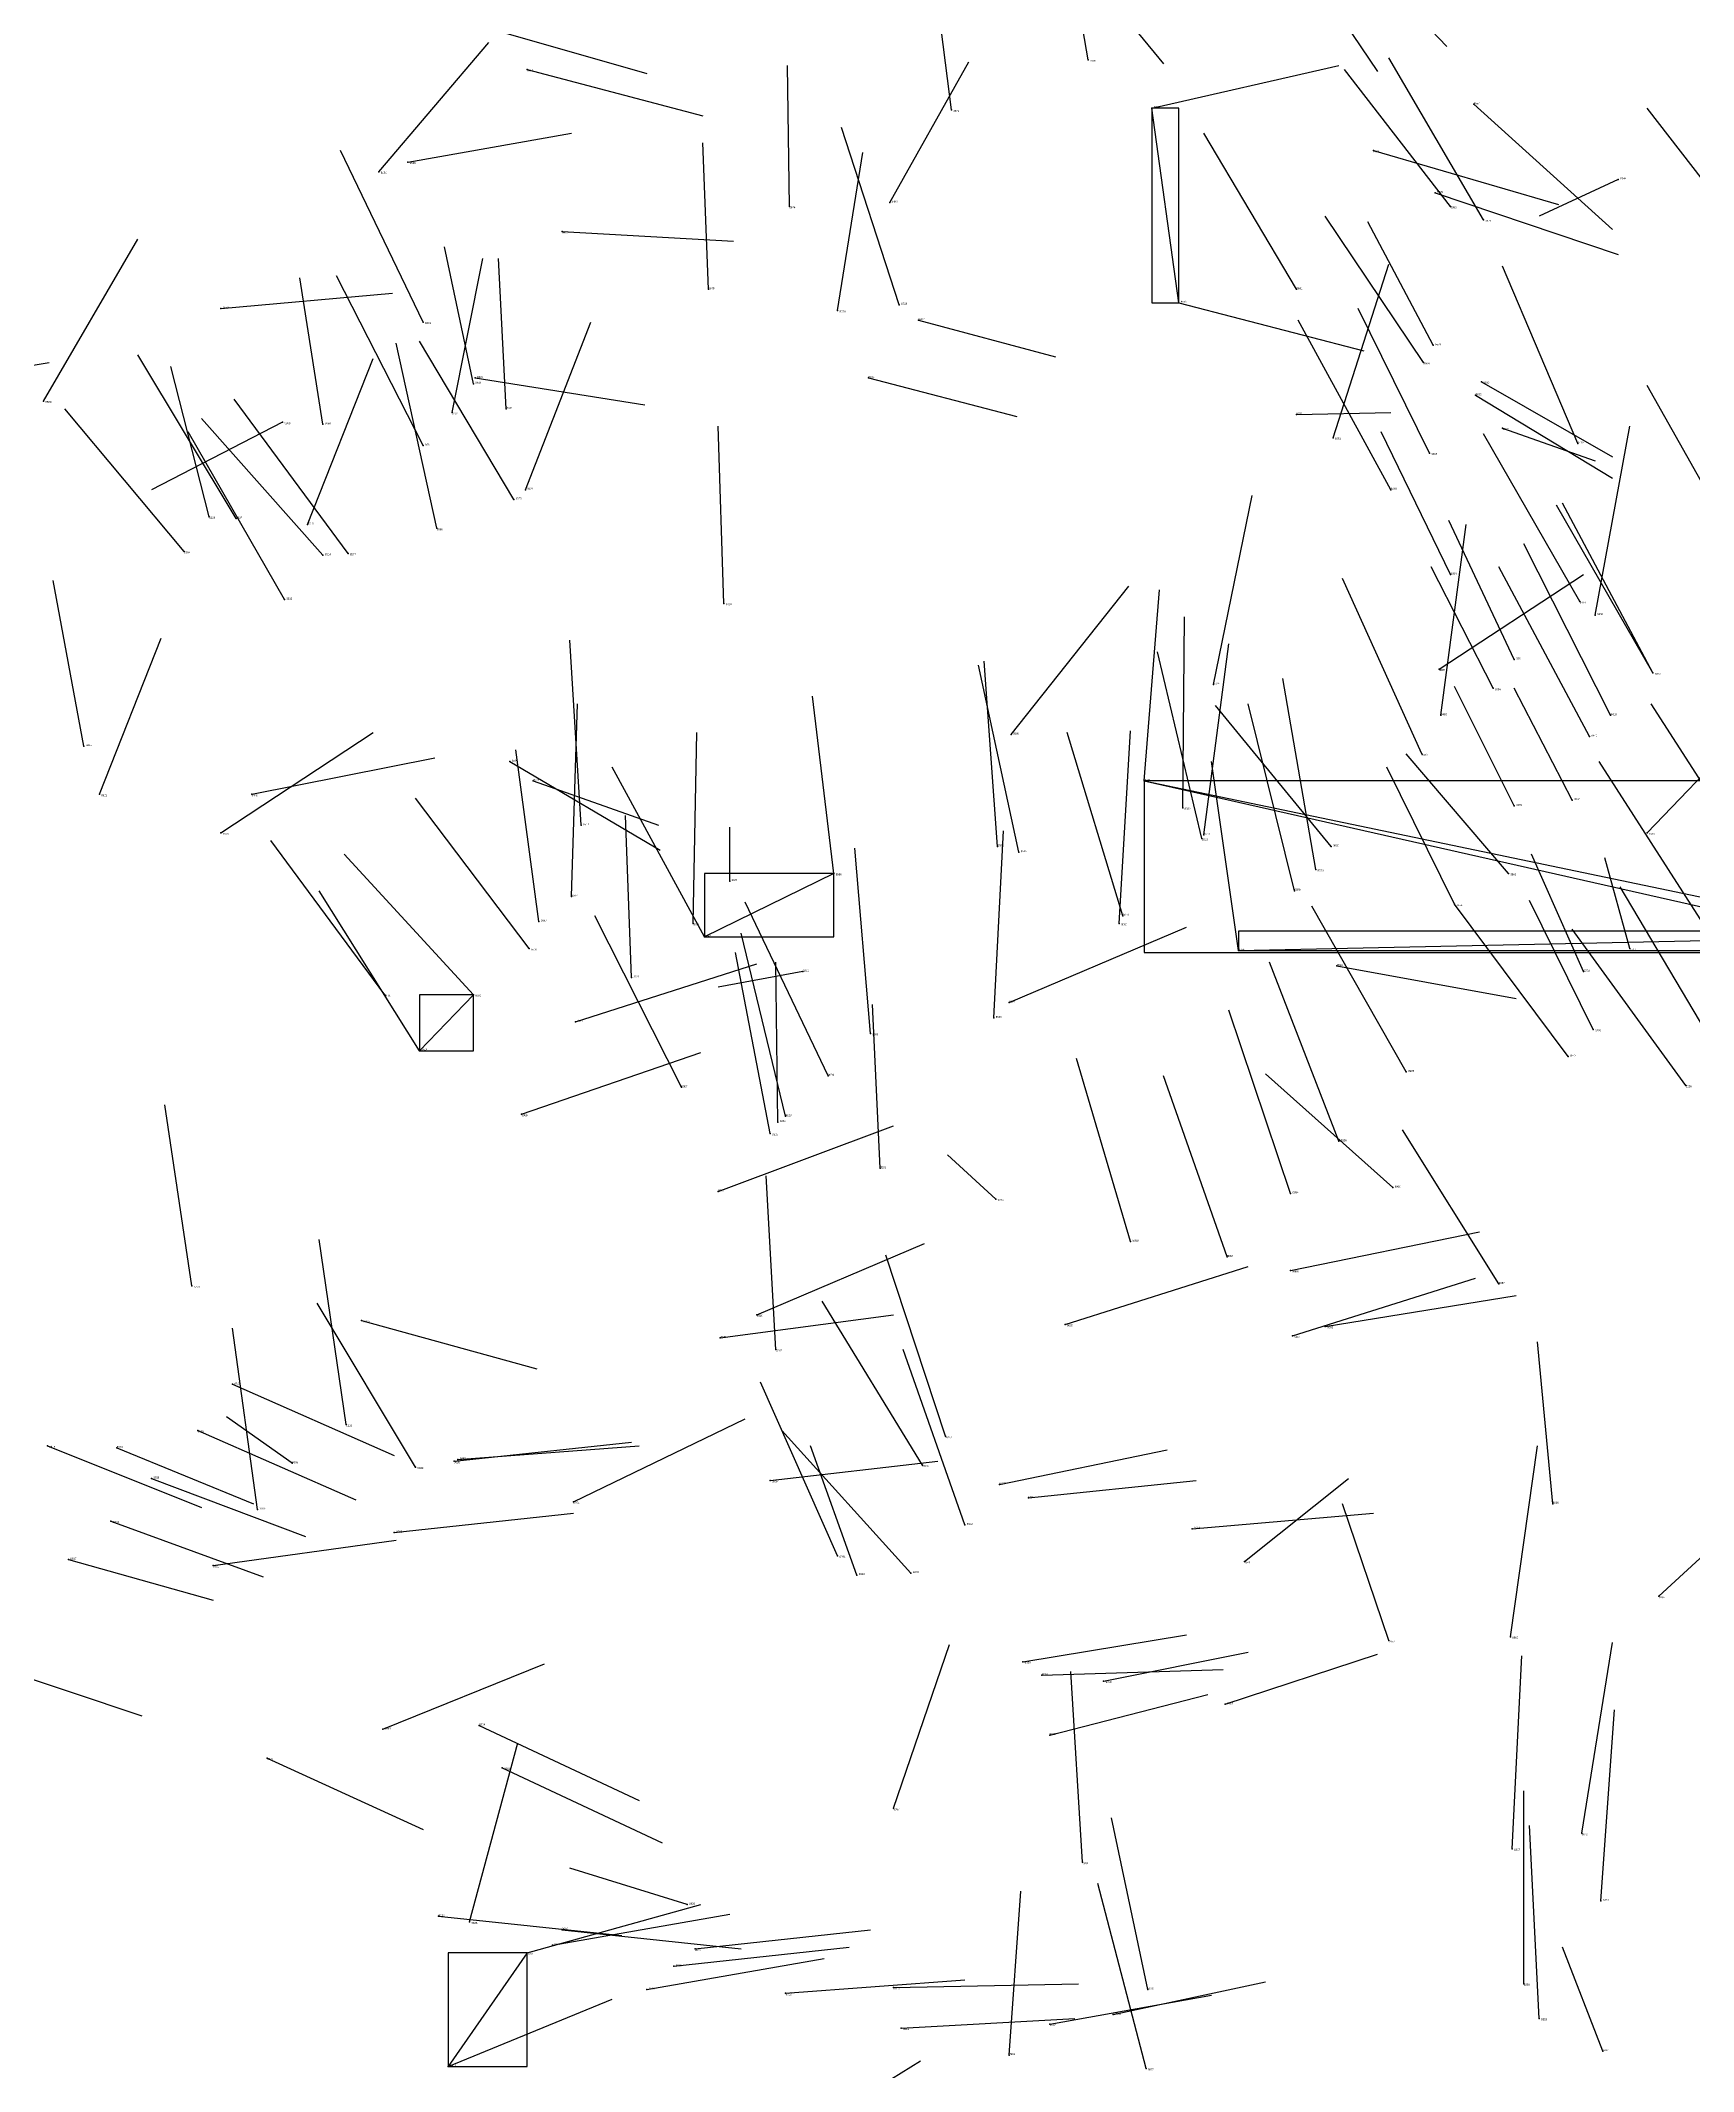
# Model space of a CAD drawing. Extents: x 59.1 to 70.8, y 600.3 to 605.1.
# Drawn here: x 63.288 to 64.146, y 602.122 to 603.175 of the extents above; entities that cross this region are included whole.
import ezdxf

# ---------------------------------------------------------------- set-up
doc = ezdxf.new("R2010")
doc.units = 0
for name, color, linetype in [('Clients', 3, 'CONTINUOUS'), ('Facilities', 3, 'CONTINUOUS'), ('Facilities_lines', 3, 'CONTINUOUS'), ('Min_max_boxes', 1, 'CONTINUOUS'), ('Normals', 1, 'CONTINUOUS'), ('Source_points', 5, 'CONTINUOUS'), ('Text', 3, 'CONTINUOUS')]:
    doc.layers.add(name, color=color, linetype=linetype)

msp = doc.modelspace()

# ---------------------------------------------------------------- linework, layer by layer
at = {"layer": 'Clients', "color": 5}
for p in [(63.865, 603.14, 461.94), (63.633, 602.71, 460.039), (63.485, 602.651, 460.278), (63.5, 602.124, 463.334)]:
    msp.add_point(p, dxfattribs=at)
at = {"layer": 'Facilities', "color": 3}
for p in [(63.541, 603.16, 462.808), (63.832, 603.165, 457.061), (63.761, 603.139, 457.111), (64.032, 603.142, 461.446), (63.98, 603.118, 461.645), (63.464, 603.107, 462.026), (63.479, 603.112, 459.935), (64.012, 603.096, 461.559), (64.107, 603.103, 462.779), (63.677, 603.089, 457.187), (63.729, 603.091, 455.644), (64.02, 603.089, 457.151), (63.559, 603.076, 462.638), (64.037, 603.082, 457.896), (63.635, 603.046, 457.237), (63.94, 603.046, 457.833), (63.382, 603.036, 459.92), (63.702, 603.035, 459.958), (63.734, 603.038, 460.912), (63.744, 603.03, 462.254), (63.879, 603.039, 461.953), (63.487, 603.029, 461.405), (64.011, 603.017, 461.301), (63.514, 603, 462.725), (63.718, 603, 462.451), (64.006, 603.008, 457.209), (63.29, 602.988, 459.854), (63.513, 602.997, 457.303), (64.033, 602.991, 461.289), (64.036, 602.998, 461.232), (63.414, 602.977, 462.058), (63.502, 602.982, 455.701), (63.53, 602.984, 457.74), (63.94, 602.981, 462.53), (63.435, 602.976, 457.361), (63.959, 602.969, 461.027), (64.047, 602.974, 461.202), (63.487, 602.965, 461.338), (64.009, 602.961, 457.288), (64.086, 602.966, 459.145), (63.534, 602.937, 461.304), (63.54, 602.942, 459.133), (63.989, 602.942, 459.212), (63.376, 602.928, 457.416), (63.39, 602.927, 461.423), (63.427, 602.924, 459.17), (63.494, 602.922, 459.783), (63.363, 602.91, 461.032), (63.435, 602.908, 461.095), (63.448, 602.909, 459.897), (64.02, 602.898, 457.371), (63.415, 602.885, 460.957), (63.643, 602.883, 460.732), (64.087, 602.884, 458.989), (64.095, 602.877, 460.363), (64.053, 602.854, 457.336), (63.897, 602.841, 460.294), (64.014, 602.849, 461.239), (64.125, 602.847, 459.17), (64.125, 602.847, 458.95), (64.042, 602.839, 457.404), (64.015, 602.825, 460.363), (64.103, 602.825, 459.222), (63.311, 602.809, 455.793), (63.792, 602.815, 460.846), (64.092, 602.814, 458.997), (63.532, 602.801, 461.503), (64.005, 602.805, 459.045), (63.544, 602.791, 461.304), (63.861, 602.791, 459.845), (63.319, 602.784, 459.182), (63.398, 602.784, 462.756), (63.881, 602.777, 459.775), (64.053, 602.778, 457.452), (64.083, 602.781, 457.407), (63.569, 602.768, 460.617), (63.382, 602.764, 455.507), (63.785, 602.757, 459.883), (63.891, 602.761, 459.162), (63.892, 602.763, 460.441), (63.958, 602.757, 457.883), (64.122, 602.764, 460.865), (63.796, 602.754, 459.263), (63.646, 602.739, 461.372), (63.7, 602.743, 459.986), (63.95, 602.745, 459.587), (64.05, 602.743, 457.711), (63.564, 602.731, 460.631), (63.939, 602.734, 459.639), (64.022, 602.727, 457.605), (63.547, 602.718, 457.837), (63.627, 602.717, 460.506), (63.848, 602.717, 459.934), (63.85, 602.721, 459.209), (63.542, 602.704, 460.192), (64.113, 602.704, 455.535), (63.91, 602.703, 459.729), (63.961, 602.695, 462.39), (63.595, 602.689, 457.837), (63.684, 602.692, 455.722), (64.089, 602.692, 457.497), (63.467, 602.68, 460.281), (63.513, 602.68, 460.228), (63.791, 602.676, 461.417), (63.566, 602.666, 462.436), (63.783, 602.668, 460.405), (64.094, 602.662, 457.54), (63.719, 602.66, 460.257), (63.997, 602.64, 458.878), (64.081, 602.648, 458.799), (63.621, 602.632, 459.387), (63.697, 602.638, 459.366), (64.142, 602.633, 458.197), (63.538, 602.618, 462.377), (63.671, 602.614, 457.787), (63.675, 602.617, 460.356), (63.667, 602.608, 460.408), (63.962, 602.604, 458.928), (63.724, 602.59, 457.766), (63.64, 602.578, 462.313), (63.937, 602.577, 458.978), (63.99, 602.58, 462.355), (63.784, 602.574, 455.758), (63.854, 602.552, 459.121), (63.904, 602.544, 459.024), (63.937, 602.537, 462.047), (63.367, 602.529, 457.917), (64.045, 602.53, 462.954), (63.66, 602.514, 462.469), (63.455, 602.511, 459.595), (63.82, 602.509, 462.074), (63.938, 602.503, 462.062), (63.955, 602.508, 462.007), (63.641, 602.502, 462.968), (63.67, 602.496, 457.823), (63.388, 602.478, 459.694), (63.37, 602.454, 459.74), (63.447, 602.457, 460.795), (63.758, 602.451, 459.288), (63.292, 602.446, 459.908), (63.328, 602.445, 459.82), (63.419, 602.437, 461.382), (63.483, 602.435, 460.551), (63.503, 602.438, 462.946), (63.505, 602.439, 463.007), (63.746, 602.436, 459.301), (63.346, 602.429, 459.788), (63.667, 602.428, 462.945), (63.786, 602.426, 462.618), (63.801, 602.419, 462.973), (63.401, 602.413, 457.91), (63.565, 602.417, 461.867), (64.073, 602.416, 460.87), (63.325, 602.407, 459.838), (63.472, 602.401, 463.201), (63.768, 602.405, 459.267), (63.886, 602.403, 462.444), (63.702, 602.389, 459.307), (63.303, 602.387, 459.885), (63.378, 602.384, 463.252), (63.712, 602.379, 460.679), (63.74, 602.38, 459.318), (63.913, 602.386, 462.685), (64.128, 602.368, 461.073), (63.988, 602.345, 460.92), (64.051, 602.347, 461.602), (63.798, 602.334, 462.857), (63.808, 602.327, 462.343), (63.84, 602.324, 462.753), (63.903, 602.312, 462.713), (63.466, 602.299, 463.235), (63.516, 602.301, 459.645), (63.812, 602.296, 462.914), (63.406, 602.284, 459.736), (63.528, 602.279, 459.633), (63.731, 602.258, 461.078), (64.088, 602.245, 461.519), (63.829, 602.23, 461.521), (64.052, 602.237, 461.589), (63.624, 602.208, 460.664), (64.098, 602.21, 461.571), (63.495, 602.202, 462.679), (63.511, 602.199, 461.638), (63.554, 602.187, 462.934), (63.559, 602.195, 462.653), (63.541, 602.183, 463.166), (63.628, 602.185, 462.741), (63.617, 602.176, 462.795), (64.058, 602.167, 461.675), (63.603, 602.164, 462.844), (63.675, 602.162, 462.629), (63.731, 602.165, 462.437), (63.863, 602.164, 461.352), (63.812, 602.146, 462.775), (63.845, 602.151, 462.791), (64.066, 602.149, 461.819), (63.735, 602.144, 462.53), (63.791, 602.13, 461.131), (64.099, 602.132, 461.17), (63.862, 602.123, 461.56)]:
    msp.add_point(p, dxfattribs=at)
at = {"layer": 'Facilities_lines', "color": 3}
for p, q in [((63.879, 603.039, 461.953), (63.865, 603.14, 461.94)), ((63.861, 602.791, 459.845), (64.25, 602.703, 460.028)), ((63.861, 602.791, 459.845), (64.288, 602.702, 460.001)), ((63.7, 602.743, 459.986), (63.633, 602.71, 460.039)), ((63.91, 602.703, 459.729), (64.377, 602.713, 459.566)), ((63.513, 602.68, 460.228), (63.485, 602.651, 460.278)), ((63.541, 602.183, 463.166), (63.5, 602.124, 463.334))]:
    msp.add_line(p, q, dxfattribs=at)
at = {"layer": 'Min_max_boxes', "color": 1}
for p, q in [((63.879, 603.14, 461.94), (63.865, 603.14, 461.94)), ((63.865, 603.14, 461.94), (63.865, 603.039, 461.94)), ((63.879, 603.14, 461.953), (63.865, 603.14, 461.953)), ((63.865, 603.14, 461.953), (63.865, 603.039, 461.953)), ((63.865, 603.14, 461.94), (63.865, 603.14, 461.953)), ((63.879, 603.039, 461.94), (63.879, 603.14, 461.94)), ((63.879, 603.039, 461.953), (63.879, 603.14, 461.953)), ((63.879, 603.14, 461.94), (63.879, 603.14, 461.953)), ((63.865, 603.039, 461.94), (63.879, 603.039, 461.94)), ((63.865, 603.039, 461.953), (63.879, 603.039, 461.953)), ((63.865, 603.039, 461.94), (63.865, 603.039, 461.953)), ((63.879, 603.039, 461.94), (63.879, 603.039, 461.953)), ((64.288, 602.791, 459.845), (63.861, 602.791, 459.845)), ((63.861, 602.791, 459.845), (63.861, 602.702, 459.845)), ((64.288, 602.791, 460.028), (63.861, 602.791, 460.028)), ((63.861, 602.791, 460.028), (63.861, 602.702, 460.028)), ((63.861, 602.791, 459.845), (63.861, 602.791, 460.028)), ((63.7, 602.743, 459.986), (63.633, 602.743, 459.986)), ((63.633, 602.743, 459.986), (63.633, 602.71, 459.986)), ((63.7, 602.743, 460.039), (63.633, 602.743, 460.039)), ((63.633, 602.743, 460.039), (63.633, 602.71, 460.039)), ((63.633, 602.743, 459.986), (63.633, 602.743, 460.039)), ((63.7, 602.71, 459.986), (63.7, 602.743, 459.986)), ((63.7, 602.71, 460.039), (63.7, 602.743, 460.039)), ((63.7, 602.743, 459.986), (63.7, 602.743, 460.039)), ((63.633, 602.71, 459.986), (63.7, 602.71, 459.986)), ((63.633, 602.71, 460.039), (63.7, 602.71, 460.039)), ((63.633, 602.71, 459.986), (63.633, 602.71, 460.039)), ((63.7, 602.71, 459.986), (63.7, 602.71, 460.039)), ((64.377, 602.713, 459.566), (63.91, 602.713, 459.566)), ((63.91, 602.713, 459.566), (63.91, 602.703, 459.566)), ((64.377, 602.713, 459.729), (63.91, 602.713, 459.729)), ((63.91, 602.713, 459.729), (63.91, 602.703, 459.729)), ((63.91, 602.713, 459.566), (63.91, 602.713, 459.729)), ((63.861, 602.702, 459.845), (64.288, 602.702, 459.845)), ((63.861, 602.702, 460.028), (64.288, 602.702, 460.028)), ((63.861, 602.702, 459.845), (63.861, 602.702, 460.028)), ((63.91, 602.703, 459.566), (64.377, 602.703, 459.566)), ((63.91, 602.703, 459.729), (64.377, 602.703, 459.729)), ((63.91, 602.703, 459.566), (63.91, 602.703, 459.729)), ((63.513, 602.68, 460.228), (63.485, 602.68, 460.228)), ((63.485, 602.68, 460.228), (63.485, 602.651, 460.228)), ((63.513, 602.68, 460.278), (63.485, 602.68, 460.278)), ((63.485, 602.68, 460.278), (63.485, 602.651, 460.278)), ((63.485, 602.68, 460.228), (63.485, 602.68, 460.278)), ((63.513, 602.651, 460.228), (63.513, 602.68, 460.228)), ((63.513, 602.651, 460.278), (63.513, 602.68, 460.278)), ((63.513, 602.68, 460.228), (63.513, 602.68, 460.278)), ((63.485, 602.651, 460.228), (63.513, 602.651, 460.228)), ((63.485, 602.651, 460.278), (63.513, 602.651, 460.278)), ((63.485, 602.651, 460.228), (63.485, 602.651, 460.278)), ((63.513, 602.651, 460.228), (63.513, 602.651, 460.278)), ((63.541, 602.183, 463.166), (63.5, 602.183, 463.166)), ((63.5, 602.183, 463.166), (63.5, 602.124, 463.166)), ((63.541, 602.183, 463.334), (63.5, 602.183, 463.334)), ((63.5, 602.183, 463.334), (63.5, 602.124, 463.334)), ((63.5, 602.183, 463.166), (63.5, 602.183, 463.334)), ((63.541, 602.124, 463.166), (63.541, 602.183, 463.166)), ((63.541, 602.124, 463.334), (63.541, 602.183, 463.334)), ((63.541, 602.183, 463.166), (63.541, 602.183, 463.334)), ((63.5, 602.124, 463.166), (63.541, 602.124, 463.166)), ((63.5, 602.124, 463.334), (63.541, 602.124, 463.334)), ((63.5, 602.124, 463.166), (63.5, 602.124, 463.334)), ((63.541, 602.124, 463.166), (63.541, 602.124, 463.334))]:
    msp.add_line(p, q, dxfattribs=at)
at = {"layer": 'Normals', "color": 1}
for p, q in [((63.949, 603.244, 460.963), (64.018, 603.172, 460.954)), ((63.815, 603.231, 457.87), (63.871, 603.163, 457.823)), ((63.933, 603.232, 457.049), (63.982, 603.159, 457.001)), ((63.832, 603.165, 457.061), (63.821, 603.229, 457.137)), ((63.761, 603.139, 457.111), (63.752, 603.21, 457.181)), ((63.519, 603.182, 462.796), (63.603, 603.158, 462.747)), ((63.464, 603.107, 462.026), (63.521, 603.174, 461.979)), ((63.541, 603.16, 462.808), (63.632, 603.136, 462.775)), ((63.677, 603.089, 457.187), (63.676, 603.162, 457.255)), ((63.729, 603.091, 455.644), (63.77, 603.164, 455.59)), ((63.865, 603.14, 461.94), (63.962, 603.162, 461.953)), ((64.02, 603.089, 457.151), (63.965, 603.16, 457.195)), ((64.037, 603.082, 457.896), (63.988, 603.166, 457.918)), ((64.032, 603.142, 461.446), (64.104, 603.077, 461.469)), ((64.183, 603.061, 459.113), (64.122, 603.14, 459.109)), ((63.479, 603.112, 459.935), (63.564, 603.127, 459.885)), ((63.734, 603.038, 460.912), (63.704, 603.13, 460.887)), ((63.94, 603.046, 457.833), (63.892, 603.127, 457.867)), ((63.487, 603.029, 461.405), (63.444, 603.118, 461.39)), ((63.635, 603.046, 457.237), (63.632, 603.122, 457.302)), ((63.702, 603.035, 459.958), (63.715, 603.117, 459.902)), ((63.98, 603.118, 461.645), (64.076, 603.09, 461.639)), ((64.012, 603.096, 461.559), (64.107, 603.064, 461.556)), ((64.107, 603.103, 462.779), (64.066, 603.084, 462.868)), ((64.006, 603.008, 457.209), (63.955, 603.084, 457.249)), ((63.29, 602.988, 459.854), (63.339, 603.072, 459.878)), ((63.559, 603.076, 462.638), (63.648, 603.071, 462.593)), ((64.011, 603.017, 461.301), (63.977, 603.081, 461.232)), ((63.513, 602.997, 457.303), (63.498, 603.068, 457.372)), ((63.502, 602.982, 455.701), (63.518, 603.062, 455.644)), ((63.53, 602.984, 457.74), (63.526, 603.062, 457.803)), ((63.435, 602.976, 457.361), (63.423, 603.052, 457.425)), ((63.487, 602.965, 461.338), (63.442, 603.053, 461.323)), ((63.959, 602.969, 461.027), (63.988, 603.059, 460.994)), ((64.086, 602.966, 459.145), (64.047, 603.058, 459.153)), ((63.382, 603.036, 459.92), (63.471, 603.044, 459.875)), ((63.744, 603.03, 462.254), (63.815, 603.011, 462.322)), ((63.879, 603.039, 461.953), (63.975, 603.014, 461.967)), ((63.989, 602.942, 459.212), (63.941, 603.03, 459.22)), ((64.009, 602.961, 457.288), (63.972, 603.036, 457.342)), ((63.54, 602.942, 459.133), (63.574, 603.029, 459.168)), ((63.39, 602.927, 461.423), (63.339, 603.012, 461.41)), ((63.427, 602.924, 459.17), (63.461, 603.01, 459.207)), ((63.494, 602.922, 459.783), (63.473, 603.018, 459.8)), ((63.534, 602.937, 461.304), (63.485, 603.019, 461.274)), ((63.208, 602.994, 462.198), (63.293, 603.008, 462.147)), ((63.376, 602.928, 457.416), (63.356, 603.006, 457.476)), ((63.514, 603, 462.725), (63.602, 602.986, 462.679)), ((63.718, 603, 462.451), (63.795, 602.98, 462.511)), ((63.448, 602.909, 459.897), (63.389, 602.989, 459.884)), ((64.033, 602.991, 461.289), (64.104, 602.948, 461.345)), ((64.036, 602.998, 461.232), (64.104, 602.959, 461.294)), ((64.171, 602.909, 459.11), (64.122, 602.996, 459.112)), ((63.363, 602.91, 461.032), (63.301, 602.984, 461.056)), ((63.414, 602.977, 462.058), (63.346, 602.942, 462.123)), ((63.435, 602.908, 461.095), (63.372, 602.979, 461.126)), ((63.94, 602.981, 462.53), (63.989, 602.982, 462.617)), ((63.415, 602.885, 460.957), (63.365, 602.972, 460.952)), ((63.643, 602.883, 460.732), (63.64, 602.975, 460.694)), ((64.02, 602.898, 457.371), (63.984, 602.972, 457.428)), ((64.087, 602.884, 458.989), (64.037, 602.971, 458.984)), ((64.047, 602.974, 461.202), (64.095, 602.957, 461.288)), ((64.095, 602.877, 460.363), (64.113, 602.975, 460.366)), ((63.897, 602.841, 460.294), (63.917, 602.939, 460.295)), ((64.125, 602.847, 459.17), (64.078, 602.935, 459.171)), ((64.053, 602.854, 457.336), (64.019, 602.926, 457.396)), ((64.125, 602.847, 458.95), (64.075, 602.934, 458.946)), ((64.015, 602.825, 460.363), (64.028, 602.924, 460.362)), ((64.103, 602.825, 459.222), (64.058, 602.914, 459.227)), ((63.311, 602.809, 455.793), (63.295, 602.895, 455.745)), ((64.005, 602.805, 459.045), (63.964, 602.896, 459.049)), ((64.042, 602.839, 457.404), (64.01, 602.902, 457.474)), ((64.014, 602.849, 461.239), (64.089, 602.898, 461.284)), ((64.092, 602.814, 458.997), (64.045, 602.902, 458.997)), ((63.792, 602.815, 460.846), (63.853, 602.892, 460.829)), ((63.861, 602.791, 459.845), (63.869, 602.89, 459.837)), ((63.881, 602.777, 459.775), (63.882, 602.876, 459.764)), ((63.319, 602.784, 459.182), (63.351, 602.865, 459.231)), ((63.569, 602.768, 460.617), (63.563, 602.864, 460.588)), ((63.892, 602.763, 460.441), (63.905, 602.862, 460.448)), ((63.796, 602.754, 459.263), (63.775, 602.851, 459.272)), ((63.785, 602.757, 459.883), (63.778, 602.853, 459.854)), ((63.891, 602.761, 459.162), (63.868, 602.858, 459.165)), ((63.95, 602.745, 459.587), (63.933, 602.844, 459.586)), ((63.564, 602.731, 460.631), (63.567, 602.831, 460.637)), ((63.7, 602.743, 459.986), (63.689, 602.835, 459.948)), ((63.958, 602.757, 457.883), (63.898, 602.83, 457.916)), ((63.939, 602.734, 459.639), (63.915, 602.831, 459.639)), ((64.053, 602.778, 457.452), (64.022, 602.84, 457.524)), ((64.083, 602.781, 457.407), (64.053, 602.839, 457.483)), ((64.122, 602.764, 460.865), (64.191, 602.836, 460.858)), ((64.178, 602.747, 458.651), (64.124, 602.831, 458.641)), ((63.382, 602.764, 455.507), (63.461, 602.816, 455.541)), ((63.627, 602.717, 460.506), (63.629, 602.816, 460.518)), ((63.85, 602.721, 459.209), (63.821, 602.816, 459.217)), ((63.848, 602.717, 459.934), (63.854, 602.817, 459.927)), ((63.398, 602.784, 462.756), (63.493, 602.803, 462.781)), ((63.532, 602.801, 461.503), (63.61, 602.755, 461.46)), ((63.547, 602.718, 457.837), (63.535, 602.807, 457.881)), ((63.633, 602.71, 460.039), (63.585, 602.798, 460.038)), ((63.91, 602.703, 459.729), (63.896, 602.801, 459.718)), ((64.022, 602.727, 457.605), (63.987, 602.798, 457.666)), ((64.05, 602.743, 457.711), (63.997, 602.805, 457.769)), ((64.151, 602.717, 458.7), (64.097, 602.801, 458.69)), ((63.544, 602.791, 461.304), (63.609, 602.768, 461.376)), ((63.542, 602.704, 460.192), (63.483, 602.782, 460.213)), ((63.595, 602.689, 457.837), (63.592, 602.773, 457.892)), ((63.646, 602.739, 461.372), (63.646, 602.767, 461.468)), ((63.467, 602.68, 460.281), (63.408, 602.76, 460.288)), ((63.719, 602.66, 460.257), (63.711, 602.756, 460.284)), ((63.783, 602.668, 460.405), (63.788, 602.765, 460.43)), ((63.513, 602.68, 460.228), (63.446, 602.753, 460.24)), ((64.089, 602.692, 457.497), (64.062, 602.753, 457.572)), ((64.113, 602.704, 455.535), (64.1, 602.751, 455.622)), ((64.159, 602.65, 458.31), (64.108, 602.736, 458.316)), ((63.485, 602.651, 460.278), (63.433, 602.734, 460.296)), ((63.697, 602.638, 459.366), (63.654, 602.728, 459.36)), ((63.997, 602.64, 458.878), (63.948, 602.726, 458.866)), ((64.081, 602.648, 458.799), (64.022, 602.727, 458.785)), ((64.094, 602.662, 457.54), (64.061, 602.729, 457.607)), ((63.621, 602.632, 459.387), (63.576, 602.721, 459.377)), ((63.791, 602.676, 461.417), (63.883, 602.715, 461.427)), ((64.142, 602.633, 458.197), (64.083, 602.714, 458.193)), ((63.675, 602.617, 460.356), (63.652, 602.712, 460.379)), ((63.566, 602.666, 462.436), (63.66, 602.696, 462.454)), ((63.667, 602.608, 460.408), (63.649, 602.702, 460.436)), ((63.671, 602.614, 457.787), (63.67, 602.697, 457.842)), ((63.962, 602.604, 458.928), (63.926, 602.697, 458.926)), ((63.961, 602.695, 462.39), (64.054, 602.678, 462.357)), ((63.684, 602.692, 455.722), (63.64, 602.684, 455.811)), ((63.724, 602.59, 457.766), (63.72, 602.675, 457.818)), ((63.937, 602.577, 458.978), (63.905, 602.672, 458.979)), ((63.538, 602.618, 462.377), (63.631, 602.65, 462.394)), ((63.854, 602.552, 459.121), (63.826, 602.647, 459.133)), ((63.904, 602.544, 459.024), (63.871, 602.638, 459.031)), ((63.99, 602.58, 462.355), (63.924, 602.639, 462.402)), ((63.367, 602.529, 457.917), (63.353, 602.623, 457.947)), ((63.64, 602.578, 462.313), (63.731, 602.612, 462.339)), ((64.045, 602.53, 462.954), (63.995, 602.61, 462.921)), ((63.784, 602.574, 455.758), (63.759, 602.597, 455.852)), ((63.67, 602.496, 457.823), (63.665, 602.586, 457.867)), ((63.937, 602.537, 462.047), (64.035, 602.557, 462.056)), ((63.447, 602.457, 460.795), (63.433, 602.553, 460.821)), ((63.66, 602.514, 462.469), (63.747, 602.551, 462.501)), ((63.758, 602.451, 459.288), (63.727, 602.545, 459.305)), ((63.82, 602.509, 462.074), (63.915, 602.539, 462.079)), ((63.938, 602.503, 462.062), (64.033, 602.533, 462.067)), ((63.955, 602.508, 462.007), (64.054, 602.524, 462.011)), ((63.483, 602.435, 460.551), (63.432, 602.52, 460.567)), ((63.641, 602.502, 462.968), (63.731, 602.514, 463.011)), ((63.746, 602.436, 459.301), (63.694, 602.521, 459.307)), ((63.401, 602.413, 457.91), (63.388, 602.507, 457.942)), ((63.455, 602.511, 459.595), (63.546, 602.486, 459.629)), ((63.768, 602.405, 459.267), (63.736, 602.496, 459.295)), ((64.073, 602.416, 460.87), (64.065, 602.5, 460.923)), ((63.388, 602.478, 459.694), (63.472, 602.441, 459.734)), ((63.702, 602.389, 459.307), (63.662, 602.479, 459.326)), ((63.419, 602.437, 461.382), (63.385, 602.461, 461.473)), ((63.37, 602.454, 459.74), (63.452, 602.418, 459.784)), ((63.565, 602.417, 461.867), (63.654, 602.46, 461.851)), ((63.74, 602.38, 459.318), (63.673, 602.454, 459.311)), ((63.292, 602.446, 459.908), (63.372, 602.414, 459.958)), ((63.328, 602.445, 459.82), (63.399, 602.416, 459.884)), ((63.503, 602.438, 462.946), (63.595, 602.448, 462.983)), ((63.505, 602.439, 463.007), (63.599, 602.446, 463.04)), ((63.712, 602.379, 460.679), (63.688, 602.446, 460.749)), ((63.786, 602.426, 462.618), (63.873, 602.444, 462.664)), ((64.051, 602.347, 461.602), (64.065, 602.446, 461.606)), ((63.667, 602.428, 462.945), (63.754, 602.438, 462.993)), ((63.346, 602.429, 459.788), (63.426, 602.399, 459.84)), ((63.801, 602.419, 462.973), (63.888, 602.428, 463.021)), ((63.913, 602.386, 462.685), (63.967, 602.429, 462.757)), ((64.128, 602.368, 461.073), (64.192, 602.427, 461.122)), ((63.472, 602.401, 463.201), (63.565, 602.411, 463.237)), ((63.886, 602.403, 462.444), (63.98, 602.411, 462.477)), ((63.988, 602.345, 460.92), (63.964, 602.416, 460.986)), ((63.325, 602.407, 459.838), (63.404, 602.378, 459.891)), ((63.378, 602.384, 463.252), (63.473, 602.397, 463.281)), ((63.303, 602.387, 459.885), (63.378, 602.366, 459.948)), ((63.798, 602.334, 462.857), (63.883, 602.348, 462.907)), ((63.254, 602.335, 459.98), (63.341, 602.306, 460.021)), ((63.731, 602.258, 461.078), (63.76, 602.343, 461.123)), ((63.84, 602.324, 462.753), (63.915, 602.339, 462.818)), ((63.903, 602.312, 462.713), (63.982, 602.338, 462.768)), ((64.052, 602.237, 461.589), (64.057, 602.337, 461.584)), ((64.088, 602.245, 461.519), (64.104, 602.344, 461.516)), ((63.466, 602.299, 463.235), (63.55, 602.333, 463.276)), ((63.808, 602.327, 462.343), (63.902, 602.33, 462.377)), ((63.829, 602.23, 461.521), (63.823, 602.329, 461.512)), ((63.812, 602.296, 462.914), (63.894, 602.317, 462.967)), ((64.098, 602.21, 461.571), (64.105, 602.309, 461.561)), ((63.516, 602.301, 459.645), (63.599, 602.262, 459.685)), ((63.406, 602.284, 459.736), (63.487, 602.247, 459.782)), ((63.511, 602.199, 461.638), (63.536, 602.292, 461.61)), ((63.528, 602.279, 459.633), (63.611, 602.24, 459.673)), ((64.058, 602.167, 461.675), (64.058, 602.267, 461.676)), ((63.863, 602.164, 461.352), (63.844, 602.253, 461.31)), ((64.066, 602.149, 461.819), (64.061, 602.249, 461.82)), ((63.624, 602.208, 460.664), (63.563, 602.227, 460.741)), ((63.862, 602.123, 461.56), (63.837, 602.219, 461.551)), ((63.541, 602.183, 463.166), (63.631, 602.208, 463.202)), ((63.791, 602.13, 461.131), (63.797, 602.215, 461.184)), ((63.495, 602.202, 462.679), (63.59, 602.192, 462.707)), ((63.554, 602.187, 462.934), (63.646, 602.203, 462.969)), ((63.559, 602.195, 462.653), (63.652, 602.185, 462.687)), ((63.628, 602.185, 462.741), (63.719, 602.195, 462.782)), ((63.603, 602.164, 462.844), (63.695, 602.18, 462.879)), ((63.617, 602.176, 462.795), (63.708, 602.186, 462.836)), ((64.099, 602.132, 461.17), (64.078, 602.186, 461.252)), ((63.675, 602.162, 462.629), (63.768, 602.169, 462.665)), ((63.731, 602.165, 462.437), (63.827, 602.167, 462.466)), ((63.845, 602.151, 462.791), (63.924, 602.168, 462.85)), ((63.5, 602.124, 463.334), (63.585, 602.159, 463.374)), ((63.812, 602.146, 462.775), (63.896, 602.161, 462.827)), ((63.735, 602.144, 462.53), (63.825, 602.149, 462.573)), ((63.666, 602.078, 463.247), (63.745, 602.127, 463.285))]:
    msp.add_line(p, q, dxfattribs=at)
at = {"layer": 'Source_points', "color": 5}
for p in [(63.541, 603.16, 462.808), (63.832, 603.165, 457.061), (63.761, 603.139, 457.111), (63.865, 603.14, 461.94), (64.032, 603.142, 461.446), (63.98, 603.118, 461.645), (63.464, 603.107, 462.026), (63.479, 603.112, 459.935), (64.012, 603.096, 461.559), (64.107, 603.103, 462.779), (63.677, 603.089, 457.187), (63.729, 603.091, 455.644), (64.02, 603.089, 457.151), (63.559, 603.076, 462.638), (64.037, 603.082, 457.896), (63.635, 603.046, 457.237), (63.94, 603.046, 457.833), (63.382, 603.036, 459.92), (63.702, 603.035, 459.958), (63.734, 603.038, 460.912), (63.744, 603.03, 462.254), (63.879, 603.039, 461.953), (63.487, 603.029, 461.405), (64.011, 603.017, 461.301), (63.514, 603, 462.725), (63.718, 603, 462.451), (64.006, 603.008, 457.209), (63.29, 602.988, 459.854), (63.513, 602.997, 457.303), (64.033, 602.991, 461.289), (64.036, 602.998, 461.232), (63.414, 602.977, 462.058), (63.502, 602.982, 455.701), (63.53, 602.984, 457.74), (63.94, 602.981, 462.53), (63.435, 602.976, 457.361), (63.959, 602.969, 461.027), (64.047, 602.974, 461.202), (63.487, 602.965, 461.338), (64.009, 602.961, 457.288), (64.086, 602.966, 459.145), (63.534, 602.937, 461.304), (63.54, 602.942, 459.133), (63.989, 602.942, 459.212), (63.376, 602.928, 457.416), (63.39, 602.927, 461.423), (63.427, 602.924, 459.17), (63.494, 602.922, 459.783), (63.363, 602.91, 461.032), (63.435, 602.908, 461.095), (63.448, 602.909, 459.897), (64.02, 602.898, 457.371), (63.415, 602.885, 460.957), (63.643, 602.883, 460.732), (64.087, 602.884, 458.989), (64.095, 602.877, 460.363), (64.053, 602.854, 457.336), (63.897, 602.841, 460.294), (64.014, 602.849, 461.239), (64.125, 602.847, 459.17), (64.125, 602.847, 458.95), (64.042, 602.839, 457.404), (64.015, 602.825, 460.363), (64.103, 602.825, 459.222), (63.311, 602.809, 455.793), (63.792, 602.815, 460.846), (64.092, 602.814, 458.997), (63.532, 602.801, 461.503), (64.005, 602.805, 459.045), (63.544, 602.791, 461.304), (63.861, 602.791, 459.845), (63.319, 602.784, 459.182), (63.398, 602.784, 462.756), (63.881, 602.777, 459.775), (64.053, 602.778, 457.452), (64.083, 602.781, 457.407), (63.569, 602.768, 460.617), (63.382, 602.764, 455.507), (63.785, 602.757, 459.883), (63.891, 602.761, 459.162), (63.892, 602.763, 460.441), (63.958, 602.757, 457.883), (64.122, 602.764, 460.865), (63.796, 602.754, 459.263), (63.646, 602.739, 461.372), (63.7, 602.743, 459.986), (63.95, 602.745, 459.587), (64.05, 602.743, 457.711), (63.564, 602.731, 460.631), (63.939, 602.734, 459.639), (64.022, 602.727, 457.605), (63.547, 602.718, 457.837), (63.627, 602.717, 460.506), (63.848, 602.717, 459.934), (63.85, 602.721, 459.209), (63.542, 602.704, 460.192), (63.633, 602.71, 460.039), (64.113, 602.704, 455.535), (63.91, 602.703, 459.729), (63.961, 602.695, 462.39), (63.595, 602.689, 457.837), (63.684, 602.692, 455.722), (64.089, 602.692, 457.497), (63.467, 602.68, 460.281), (63.513, 602.68, 460.228), (63.791, 602.676, 461.417), (63.566, 602.666, 462.436), (63.783, 602.668, 460.405), (64.094, 602.662, 457.54), (63.485, 602.651, 460.278), (63.719, 602.66, 460.257), (63.997, 602.64, 458.878), (64.081, 602.648, 458.799), (63.621, 602.632, 459.387), (63.697, 602.638, 459.366), (64.142, 602.633, 458.197), (63.538, 602.618, 462.377), (63.671, 602.614, 457.787), (63.675, 602.617, 460.356), (63.667, 602.608, 460.408), (63.962, 602.604, 458.928), (63.724, 602.59, 457.766), (63.64, 602.578, 462.313), (63.937, 602.577, 458.978), (63.99, 602.58, 462.355), (63.784, 602.574, 455.758), (63.854, 602.552, 459.121), (63.904, 602.544, 459.024), (63.937, 602.537, 462.047), (63.367, 602.529, 457.917), (64.045, 602.53, 462.954), (63.66, 602.514, 462.469), (63.455, 602.511, 459.595), (63.82, 602.509, 462.074), (63.938, 602.503, 462.062), (63.955, 602.508, 462.007), (63.641, 602.502, 462.968), (63.67, 602.496, 457.823), (63.388, 602.478, 459.694), (63.37, 602.454, 459.74), (63.447, 602.457, 460.795), (63.758, 602.451, 459.288), (63.292, 602.446, 459.908), (63.328, 602.445, 459.82), (63.419, 602.437, 461.382), (63.483, 602.435, 460.551), (63.503, 602.438, 462.946), (63.505, 602.439, 463.007), (63.746, 602.436, 459.301), (63.346, 602.429, 459.788), (63.667, 602.428, 462.945), (63.786, 602.426, 462.618), (63.801, 602.419, 462.973), (63.401, 602.413, 457.91), (63.565, 602.417, 461.867), (64.073, 602.416, 460.87), (63.325, 602.407, 459.838), (63.472, 602.401, 463.201), (63.768, 602.405, 459.267), (63.886, 602.403, 462.444), (63.702, 602.389, 459.307), (63.303, 602.387, 459.885), (63.378, 602.384, 463.252), (63.712, 602.379, 460.679), (63.74, 602.38, 459.318), (63.913, 602.386, 462.685), (64.128, 602.368, 461.073), (63.988, 602.345, 460.92), (64.051, 602.347, 461.602), (63.798, 602.334, 462.857), (63.808, 602.327, 462.343), (63.84, 602.324, 462.753), (63.903, 602.312, 462.713), (63.466, 602.299, 463.235), (63.516, 602.301, 459.645), (63.812, 602.296, 462.914), (63.406, 602.284, 459.736), (63.528, 602.279, 459.633), (63.731, 602.258, 461.078), (64.088, 602.245, 461.519), (63.829, 602.23, 461.521), (64.052, 602.237, 461.589), (63.624, 602.208, 460.664), (64.098, 602.21, 461.571), (63.495, 602.202, 462.679), (63.511, 602.199, 461.638), (63.554, 602.187, 462.934), (63.559, 602.195, 462.653), (63.541, 602.183, 463.166), (63.628, 602.185, 462.741), (63.617, 602.176, 462.795), (64.058, 602.167, 461.675), (63.603, 602.164, 462.844), (63.675, 602.162, 462.629), (63.731, 602.165, 462.437), (63.863, 602.164, 461.352), (63.812, 602.146, 462.775), (63.845, 602.151, 462.791), (64.066, 602.149, 461.819), (63.735, 602.144, 462.53), (63.5, 602.124, 463.334), (63.791, 602.13, 461.131), (64.099, 602.132, 461.17), (63.862, 602.123, 461.56)]:
    msp.add_point(p, dxfattribs=at)

# ---------------------------------------------------------------- texts
at = {"layer": 'Text', "color": 3}
for s, p in [('8459', (63.541, 603.159, 462.808)), ('3669', (63.833, 603.164, 457.061)), ('3671', (63.762, 603.138, 457.111)), ('8609', (63.866, 603.14, 461.94)), ('8557', (64.032, 603.142, 461.446)), ('8611', (63.98, 603.117, 461.645)), ('8454', (63.465, 603.106, 462.026)), ('8556', (63.48, 603.111, 459.935)), ('8544', (64.108, 603.103, 462.779)), ('8569', (64.013, 603.096, 461.559)), ('3674', (63.677, 603.088, 457.187)), ('3498', (63.73, 603.091, 455.644)), ('3865', (64.02, 603.088, 457.151)), ('8473', (63.559, 603.075, 462.638)), ('3471', (64.038, 603.081, 457.896)), ('3675', (63.635, 603.046, 457.237)), ('3681', (63.94, 603.046, 457.833)), ('8558', (63.383, 603.036, 459.92)), ('8570', (63.703, 603.034, 459.958)), ('8528', (63.735, 603.038, 460.912)), ('8422', (63.744, 603.03, 462.254)), ('8613', (63.88, 603.039, 461.953)), ('8602', (63.488, 603.028, 461.405)), ('8576', (64.012, 603.017, 461.301)), ('8374', (63.515, 603, 462.725)), ('8371', (63.718, 603, 462.451)), ('3864', (64.006, 603.007, 457.209)), ('8580', (63.291, 602.987, 459.854)), ('3641', (63.514, 602.997, 457.303)), ('8635', (64.033, 602.991, 461.289)), ('8630', (64.037, 602.997, 461.232)), ('8369', (63.415, 602.976, 462.058)), ('3660', (63.436, 602.976, 457.361)), ('3494', (63.502, 602.981, 455.701)), ('3642', (63.53, 602.984, 457.74)), ('8372', (63.94, 602.981, 462.53)), ('8551', (63.96, 602.968, 461.027)), ('8646', (64.047, 602.973, 461.202)), ('8419', (64.086, 602.966, 459.145)), ('8561', (63.488, 602.965, 461.338)), ('3855', (64.01, 602.96, 457.288)), ('8575', (63.535, 602.937, 461.304)), ('8622', (63.541, 602.942, 459.133)), ('8618', (63.989, 602.942, 459.212)), ('3639', (63.376, 602.927, 457.416)), ('8637', (63.39, 602.927, 461.423)), ('8616', (63.427, 602.924, 459.17)), ('8596', (63.494, 602.921, 459.783)), ('8594', (63.363, 602.909, 461.032)), ('8614', (63.436, 602.908, 461.095)), ('8577', (63.449, 602.908, 459.897)), ('3854', (64.02, 602.898, 457.371)), ('8512', (63.416, 602.885, 460.957)), ('8509', (63.644, 602.882, 460.732)), ('8434', (64.087, 602.883, 458.989)), ('8468', (64.096, 602.877, 460.363)), ('3861', (64.054, 602.854, 457.336)), ('8524', (63.897, 602.841, 460.294)), ('8595', (64.014, 602.848, 461.239)), ('8417', (64.126, 602.846, 459.17)), ('8437', (64.126, 602.846, 458.95)), ('3856', (64.043, 602.838, 457.404)), ('8482', (64.015, 602.825, 460.363)), ('8418', (64.103, 602.825, 459.222)), ('3485', (63.312, 602.809, 455.793)), ('8508', (63.793, 602.815, 460.846)), ('8440', (64.093, 602.814, 458.997)), ('8599', (63.533, 602.801, 461.503)), ('8410', (64.005, 602.804, 459.045)), ('8554', (63.544, 602.791, 461.304)), ('8588', (63.861, 602.791, 459.845)), ('8623', (63.32, 602.783, 459.182)), ('8448', (63.398, 602.783, 462.756)), ('8582', (63.882, 602.776, 459.775)), ('3859', (64.054, 602.778, 457.452)), ('3862', (64.084, 602.781, 457.407)), ('8511', (63.57, 602.768, 460.617)), ('3509', (63.383, 602.763, 455.507)), ('8587', (63.785, 602.757, 459.883)), ('8615', (63.891, 602.76, 459.162)), ('8513', (63.892, 602.763, 460.441)), ('3650', (63.959, 602.757, 457.883)), ('8416', (64.123, 602.763, 460.865)), ('8585', (63.797, 602.754, 459.263)), ('8601', (63.647, 602.739, 461.372)), ('8586', (63.701, 602.742, 459.986)), ('8589', (63.939, 602.734, 459.639)), ('8579', (63.951, 602.744, 459.587)), ('3863', (64.051, 602.742, 457.711)), ('8507', (63.564, 602.731, 460.631)), ('3858', (64.023, 602.726, 457.605)), ('3647', (63.548, 602.718, 457.837)), ('8516', (63.627, 602.716, 460.506)), ('8560', (63.849, 602.716, 459.934)), ('8619', (63.85, 602.721, 459.209)), ('8506', (63.543, 602.703, 460.192)), ('8492', (63.633, 602.71, 460.039)), ('8584', (63.91, 602.703, 459.729)), ('3517', (64.113, 602.703, 455.535)), ('3240', (63.684, 602.692, 455.722)), ('9025', (63.961, 602.695, 462.39)), ('3274', (64.089, 602.692, 457.497)), ('3221', (63.596, 602.689, 457.837)), ('9116', (63.467, 602.679, 460.281)), ('9080', (63.514, 602.679, 460.228)), ('9070', (63.791, 602.676, 461.417)), ('9022', (63.567, 602.666, 462.436)), ('8950', (63.784, 602.668, 460.405)), ('3276', (64.095, 602.661, 457.54)), ('8946', (63.486, 602.651, 460.278)), ('8806', (63.72, 602.659, 460.257)), ('8985', (63.998, 602.64, 458.878)), ('8972', (64.082, 602.648, 458.799)), ('8887', (63.621, 602.632, 459.387)), ('8894', (63.697, 602.638, 459.366)), ('3226', (64.142, 602.632, 458.197)), ('9005', (63.538, 602.617, 462.377)), ('3264', (63.672, 602.614, 457.787)), ('9128', (63.675, 602.617, 460.356)), ('8805', (63.668, 602.607, 460.408)), ('8926', (63.963, 602.604, 458.928)), ('3251', (63.724, 602.59, 457.766)), ('9007', (63.64, 602.578, 462.313)), ('8954', (63.938, 602.577, 458.978)), ('9009', (63.991, 602.58, 462.355)), ('3229', (63.785, 602.573, 455.758)), ('8889', (63.855, 602.552, 459.121)), ('8886', (63.904, 602.544, 459.024)), ('9006', (63.938, 602.536, 462.047)), ('3270', (63.368, 602.528, 457.917)), ('9087', (64.045, 602.53, 462.954)), ('9026', (63.66, 602.513, 462.469)), ('8809', (63.456, 602.51, 459.595)), ('9099', (63.641, 602.502, 462.968)), ('9055', (63.821, 602.508, 462.074)), ('9004', (63.939, 602.502, 462.062)), ('9003', (63.956, 602.507, 462.007)), ('3267', (63.67, 602.495, 457.823)), ('8824', (63.389, 602.478, 459.694)), ('8828', (63.37, 602.453, 459.74)), ('9100', (63.447, 602.456, 460.795)), ('8823', (63.758, 602.45, 459.288)), ('8818', (63.293, 602.445, 459.908)), ('8814', (63.328, 602.445, 459.82)), ('9065', (63.506, 602.439, 463.007)), ('8789', (63.347, 602.429, 459.788)), ('9066', (63.419, 602.437, 461.382)), ('8943', (63.484, 602.434, 460.551)), ('9020', (63.503, 602.437, 462.946)), ('8803', (63.746, 602.435, 459.301)), ('9030', (63.668, 602.427, 462.945)), ('9027', (63.786, 602.426, 462.618)), ('9031', (63.801, 602.419, 462.973)), ('3265', (63.402, 602.413, 457.91)), ('8874', (63.565, 602.416, 461.867)), ('8896', (64.073, 602.416, 460.87)), ('8813', (63.326, 602.406, 459.838)), ('9063', (63.473, 602.401, 463.201)), ('8902', (63.769, 602.405, 459.267)), ('9008', (63.887, 602.403, 462.444)), ('8817', (63.304, 602.387, 459.885)), ('8791', (63.703, 602.388, 459.307)), ('9061', (63.378, 602.383, 463.252)), ('8922', (63.713, 602.379, 460.679)), ('8808', (63.741, 602.38, 459.318)), ('9028', (63.913, 602.385, 462.685)), ('8866', (64.128, 602.367, 461.073)), ('9167', (63.988, 602.344, 460.92)), ('8860', (64.052, 602.346, 461.602)), ('9058', (63.799, 602.333, 462.857)), ('9001', (63.808, 602.327, 462.343)), ('9019', (63.841, 602.323, 462.753)), ('9014', (63.904, 602.312, 462.713)), ('9064', (63.467, 602.299, 463.235)), ('8804', (63.516, 602.301, 459.645)), ('9023', (63.812, 602.296, 462.914)), ('8793', (63.406, 602.283, 459.736)), ('9081', (63.529, 602.278, 459.633)), ('8937', (63.731, 602.257, 461.078)), ('8842', (64.088, 602.244, 461.519)), ('8834', (63.829, 602.229, 461.521)), ('8827', (64.053, 602.236, 461.589)), ('8930', (63.625, 602.208, 460.664)), ('8859', (64.099, 602.21, 461.571)), ('9010', (63.495, 602.202, 462.679)), ('8826', (63.512, 602.198, 461.638)), ('9021', (63.555, 602.187, 462.934)), ('9016', (63.559, 602.195, 462.653)), ('9062', (63.541, 602.182, 463.166)), ('9018', (63.618, 602.176, 462.795)), ('9040', (63.628, 602.184, 462.741)), ('8850', (64.058, 602.166, 461.675)), ('9029', (63.604, 602.164, 462.844)), ('9012', (63.675, 602.161, 462.629)), ('9013', (63.731, 602.164, 462.437)), ('8936', (63.863, 602.164, 461.352)), ('9017', (63.812, 602.145, 462.775)), ('9015', (63.846, 602.151, 462.791)), ('8825', (64.067, 602.148, 461.819)), ('9011', (63.736, 602.143, 462.53)), ('8912', (63.501, 602.124, 463.334)), ('8931', (63.791, 602.13, 461.131)), ('8864', (64.099, 602.132, 461.17)), ('8872', (63.863, 602.122, 461.56))]:
    msp.add_text(s, height=0.001, dxfattribs=at).set_placement(p)

doc.saveas('drawing.dxf')
